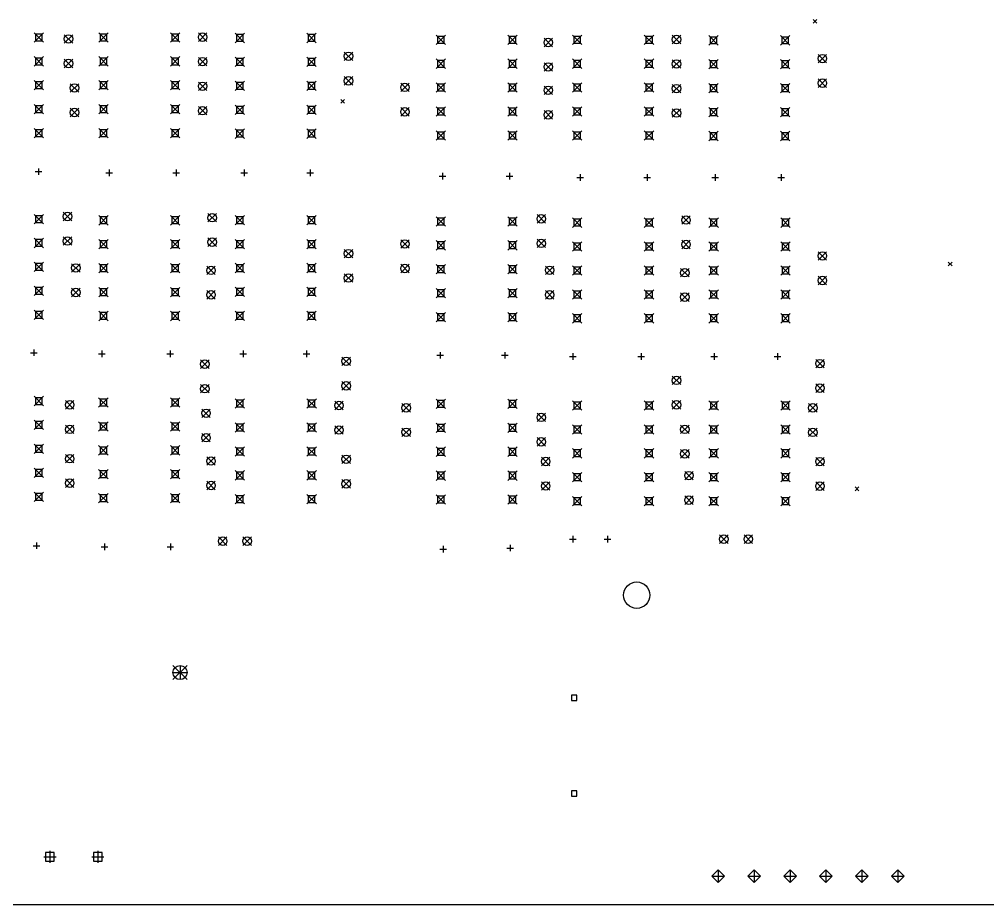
# Model space of a CAD drawing. Extents: x 10 to 419, y -285 to -23.
# Drawn here: x 213.8 to 316.6, y -216.5 to -122.5 of the extents above; entities that cross this region are included whole.
import ezdxf

# ---------------------------------------------------------------- set-up
doc = ezdxf.new("R2010")
doc.units = 0
doc.layers.add('BLACK', color=7, linetype='CONTINUOUS')

msp = doc.modelspace()

# ---------------------------------------------------------------- linework, layer by layer
at = {"layer": 'BLACK', "linetype": 'CONTINUOUS'}
for p, q in [((298.123, -122.484), (298.523, -122.884)), ((298.523, -122.484), (298.123, -122.884)), ((215.4, -123.904), (216.4, -124.904)), ((216.4, -123.904), (215.4, -124.904)), ((216.254, -124.051), (215.546, -124.051)), ((215.546, -124.051), (215.546, -124.758)), ((216.254, -124.758), (216.254, -124.051)), ((218.61, -124.114), (219.51, -125.014)), ((219.51, -124.114), (218.61, -125.014)), ((222.266, -123.904), (223.266, -124.904)), ((223.266, -123.904), (222.266, -124.904)), ((223.12, -124.051), (222.413, -124.051)), ((222.413, -124.051), (222.413, -124.758)), ((223.12, -124.758), (223.12, -124.051)), ((229.886, -123.904), (230.886, -124.904)), ((230.886, -123.904), (229.886, -124.904)), ((230.74, -124.051), (230.033, -124.051)), ((230.033, -124.051), (230.033, -124.758)), ((230.74, -124.758), (230.74, -124.051)), ((232.849, -123.924), (233.749, -124.824)), ((233.749, -123.924), (232.849, -124.824)), ((236.736, -123.962), (237.736, -124.962)), ((237.736, -123.962), (236.736, -124.962)), ((237.59, -124.109), (236.882, -124.109)), ((236.882, -124.109), (236.882, -124.816)), ((237.59, -124.816), (237.59, -124.109)), ((244.356, -123.962), (245.356, -124.962)), ((245.356, -123.962), (244.356, -124.962)), ((245.21, -124.109), (244.502, -124.109)), ((244.502, -124.109), (244.502, -124.816)), ((245.21, -124.816), (245.21, -124.109)), ((258.087, -124.153), (259.087, -125.153)), ((259.087, -124.153), (258.087, -125.153)), ((258.941, -124.3), (258.233, -124.3)), ((258.233, -124.3), (258.233, -125.007)), ((258.941, -125.007), (258.941, -124.3)), ((265.707, -124.153), (266.707, -125.153)), ((266.707, -124.153), (265.707, -125.153)), ((266.561, -124.3), (265.853, -124.3)), ((265.853, -124.3), (265.853, -125.007)), ((266.561, -125.007), (266.561, -124.3)), ((272.573, -124.153), (273.573, -125.153)), ((273.573, -124.153), (272.573, -125.153)), ((273.427, -124.3), (272.72, -124.3)), ((272.72, -124.3), (272.72, -125.007)), ((273.427, -125.007), (273.427, -124.3)), ((280.193, -124.153), (281.193, -125.153)), ((281.193, -124.153), (280.193, -125.153)), ((281.047, -124.3), (280.34, -124.3)), ((280.34, -124.3), (280.34, -125.007)), ((281.047, -125.007), (281.047, -124.3)), ((283.156, -124.173), (284.056, -125.073)), ((284.056, -124.173), (283.156, -125.073)), ((287.043, -124.211), (288.043, -125.211)), ((288.043, -124.211), (287.043, -125.211)), ((287.897, -124.358), (287.189, -124.358)), ((287.189, -124.358), (287.189, -125.065)), ((287.897, -125.065), (287.897, -124.358)), ((294.663, -124.211), (295.663, -125.211)), ((295.663, -124.211), (294.663, -125.211)), ((295.517, -124.358), (294.809, -124.358)), ((294.809, -124.358), (294.809, -125.065)), ((295.517, -125.065), (295.517, -124.358)), ((215.546, -124.758), (216.254, -124.758)), ((222.413, -124.758), (223.12, -124.758)), ((230.033, -124.758), (230.74, -124.758)), ((236.882, -124.816), (237.59, -124.816)), ((244.502, -124.816), (245.21, -124.816)), ((258.233, -125.007), (258.941, -125.007)), ((265.853, -125.007), (266.561, -125.007)), ((269.552, -124.49), (270.452, -125.39)), ((270.452, -124.49), (269.552, -125.39)), ((272.72, -125.007), (273.427, -125.007)), ((280.34, -125.007), (281.047, -125.007)), ((287.189, -125.065), (287.897, -125.065)), ((294.809, -125.065), (295.517, -125.065)), ((215.4, -126.444), (216.4, -127.444)), ((216.4, -126.444), (215.4, -127.444)), ((222.266, -126.444), (223.266, -127.444)), ((223.266, -126.444), (222.266, -127.444)), ((229.886, -126.444), (230.886, -127.444)), ((230.886, -126.444), (229.886, -127.444)), ((248.343, -125.956), (249.243, -126.856)), ((249.243, -125.956), (248.343, -126.856)), ((298.65, -126.205), (299.55, -127.105)), ((299.55, -126.205), (298.65, -127.105)), ((216.254, -126.591), (215.546, -126.591)), ((215.546, -126.591), (215.546, -127.298)), ((215.546, -127.298), (216.254, -127.298)), ((216.254, -127.298), (216.254, -126.591)), ((218.61, -126.714), (219.51, -127.614)), ((219.51, -126.714), (218.61, -127.614)), ((223.12, -126.591), (222.413, -126.591)), ((222.413, -126.591), (222.413, -127.298)), ((222.413, -127.298), (223.12, -127.298)), ((223.12, -127.298), (223.12, -126.591)), ((230.74, -126.591), (230.033, -126.591)), ((230.033, -126.591), (230.033, -127.298)), ((230.033, -127.298), (230.74, -127.298)), ((230.74, -127.298), (230.74, -126.591)), ((232.849, -126.524), (233.749, -127.424)), ((233.749, -126.524), (232.849, -127.424)), ((236.736, -126.502), (237.736, -127.502)), ((237.736, -126.502), (236.736, -127.502)), ((237.59, -126.649), (236.882, -126.649)), ((236.882, -126.649), (236.882, -127.356)), ((236.882, -127.356), (237.59, -127.356)), ((237.59, -127.356), (237.59, -126.649)), ((244.356, -126.502), (245.356, -127.502)), ((245.356, -126.502), (244.356, -127.502)), ((245.21, -126.649), (244.502, -126.649)), ((244.502, -126.649), (244.502, -127.356)), ((244.502, -127.356), (245.21, -127.356)), ((245.21, -127.356), (245.21, -126.649)), ((258.087, -126.693), (259.087, -127.693)), ((259.087, -126.693), (258.087, -127.693)), ((258.941, -126.84), (258.233, -126.84)), ((258.233, -126.84), (258.233, -127.547)), ((258.941, -127.547), (258.941, -126.84)), ((265.707, -126.693), (266.707, -127.693)), ((266.707, -126.693), (265.707, -127.693)), ((266.561, -126.84), (265.853, -126.84)), ((265.853, -126.84), (265.853, -127.547)), ((266.561, -127.547), (266.561, -126.84)), ((269.552, -127.09), (270.452, -127.99)), ((270.452, -127.09), (269.552, -127.99)), ((272.573, -126.693), (273.573, -127.693)), ((273.573, -126.693), (272.573, -127.693)), ((273.427, -126.84), (272.72, -126.84)), ((272.72, -126.84), (272.72, -127.547)), ((273.427, -127.547), (273.427, -126.84)), ((280.193, -126.693), (281.193, -127.693)), ((281.193, -126.693), (280.193, -127.693)), ((281.047, -126.84), (280.34, -126.84)), ((280.34, -126.84), (280.34, -127.547)), ((281.047, -127.547), (281.047, -126.84)), ((283.156, -126.773), (284.056, -127.673)), ((284.056, -126.773), (283.156, -127.673)), ((287.043, -126.751), (288.043, -127.751)), ((288.043, -126.751), (287.043, -127.751)), ((287.897, -126.898), (287.189, -126.898)), ((287.189, -126.898), (287.189, -127.605)), ((287.897, -127.605), (287.897, -126.898)), ((294.663, -126.751), (295.663, -127.751)), ((295.663, -126.751), (294.663, -127.751)), ((295.517, -126.898), (294.809, -126.898)), ((294.809, -126.898), (294.809, -127.605)), ((295.517, -127.605), (295.517, -126.898)), ((258.233, -127.547), (258.941, -127.547)), ((265.853, -127.547), (266.561, -127.547)), ((272.72, -127.547), (273.427, -127.547)), ((280.34, -127.547), (281.047, -127.547)), ((287.189, -127.605), (287.897, -127.605)), ((294.809, -127.605), (295.517, -127.605)), ((215.4, -128.984), (216.4, -129.984)), ((216.4, -128.984), (215.4, -129.984)), ((216.254, -129.131), (215.546, -129.131)), ((215.546, -129.131), (215.546, -129.838)), ((216.254, -129.838), (216.254, -129.131)), ((219.245, -129.321), (220.145, -130.221)), ((220.145, -129.321), (219.245, -130.221)), ((222.266, -128.984), (223.266, -129.984)), ((223.266, -128.984), (222.266, -129.984)), ((223.12, -129.131), (222.413, -129.131)), ((222.413, -129.131), (222.413, -129.838)), ((223.12, -129.838), (223.12, -129.131)), ((229.886, -128.984), (230.886, -129.984)), ((230.886, -128.984), (229.886, -129.984)), ((230.74, -129.131), (230.033, -129.131)), ((230.033, -129.131), (230.033, -129.838)), ((230.74, -129.838), (230.74, -129.131)), ((232.849, -129.137), (233.749, -130.037)), ((233.749, -129.137), (232.849, -130.037)), ((236.736, -129.042), (237.736, -130.042)), ((237.736, -129.042), (236.736, -130.042)), ((237.59, -129.189), (236.882, -129.189)), ((236.882, -129.189), (236.882, -129.896)), ((237.59, -129.896), (237.59, -129.189)), ((244.356, -129.042), (245.356, -130.042)), ((245.356, -129.042), (244.356, -130.042)), ((245.21, -129.189), (244.502, -129.189)), ((244.502, -129.189), (244.502, -129.896)), ((245.21, -129.896), (245.21, -129.189)), ((248.343, -128.556), (249.243, -129.456)), ((249.243, -128.556), (248.343, -129.456)), ((254.327, -129.253), (255.227, -130.153)), ((255.227, -129.253), (254.327, -130.153)), ((258.087, -129.233), (259.087, -130.233)), ((259.087, -129.233), (258.087, -130.233)), ((258.941, -129.38), (258.233, -129.38)), ((258.233, -129.38), (258.233, -130.087)), ((258.941, -130.087), (258.941, -129.38)), ((265.707, -129.233), (266.707, -130.233)), ((266.707, -129.233), (265.707, -130.233)), ((266.561, -129.38), (265.853, -129.38)), ((265.853, -129.38), (265.853, -130.087)), ((266.561, -130.087), (266.561, -129.38)), ((272.573, -129.233), (273.573, -130.233)), ((273.573, -129.233), (272.573, -130.233)), ((273.427, -129.38), (272.72, -129.38)), ((272.72, -129.38), (272.72, -130.087)), ((273.427, -130.087), (273.427, -129.38)), ((280.193, -129.233), (281.193, -130.233)), ((281.193, -129.233), (280.193, -130.233)), ((281.047, -129.38), (280.34, -129.38)), ((280.34, -129.38), (280.34, -130.087)), ((281.047, -130.087), (281.047, -129.38)), ((283.156, -129.386), (284.056, -130.286)), ((284.056, -129.386), (283.156, -130.286)), ((287.043, -129.291), (288.043, -130.291)), ((288.043, -129.291), (287.043, -130.291)), ((287.897, -129.438), (287.189, -129.438)), ((287.189, -129.438), (287.189, -130.145)), ((287.897, -130.145), (287.897, -129.438)), ((294.663, -129.291), (295.663, -130.291)), ((295.663, -129.291), (294.663, -130.291)), ((295.517, -129.438), (294.809, -129.438)), ((294.809, -129.438), (294.809, -130.145)), ((295.517, -130.145), (295.517, -129.438)), ((298.65, -128.805), (299.55, -129.705)), ((299.55, -128.805), (298.65, -129.705)), ((215.546, -129.838), (216.254, -129.838)), ((222.413, -129.838), (223.12, -129.838)), ((230.033, -129.838), (230.74, -129.838)), ((236.882, -129.896), (237.59, -129.896)), ((244.502, -129.896), (245.21, -129.896)), ((258.233, -130.087), (258.941, -130.087)), ((265.853, -130.087), (266.561, -130.087)), ((269.552, -129.57), (270.452, -130.47)), ((270.452, -129.57), (269.552, -130.47)), ((272.72, -130.087), (273.427, -130.087)), ((280.34, -130.087), (281.047, -130.087)), ((287.189, -130.145), (287.897, -130.145)), ((294.809, -130.145), (295.517, -130.145)), ((215.4, -131.524), (216.4, -132.524)), ((216.4, -131.524), (215.4, -132.524)), ((222.266, -131.524), (223.266, -132.524)), ((223.266, -131.524), (222.266, -132.524)), ((229.886, -131.524), (230.886, -132.524)), ((230.886, -131.524), (229.886, -132.524)), ((236.736, -131.582), (237.736, -132.582)), ((237.736, -131.582), (236.736, -132.582)), ((244.356, -131.582), (245.356, -132.582)), ((245.356, -131.582), (244.356, -132.582)), ((247.958, -130.993), (248.358, -131.393)), ((248.358, -130.993), (247.958, -131.393)), ((216.254, -131.671), (215.546, -131.671)), ((215.546, -131.671), (215.546, -132.378)), ((215.546, -132.378), (216.254, -132.378)), ((216.254, -132.378), (216.254, -131.671)), ((219.245, -131.921), (220.145, -132.821)), ((220.145, -131.921), (219.245, -132.821)), ((223.12, -131.671), (222.413, -131.671)), ((222.413, -131.671), (222.413, -132.378)), ((222.413, -132.378), (223.12, -132.378)), ((223.12, -132.378), (223.12, -131.671)), ((230.74, -131.671), (230.033, -131.671)), ((230.033, -131.671), (230.033, -132.378)), ((230.033, -132.378), (230.74, -132.378)), ((230.74, -132.378), (230.74, -131.671)), ((232.849, -131.737), (233.749, -132.637)), ((233.749, -131.737), (232.849, -132.637)), ((237.59, -131.729), (236.882, -131.729)), ((236.882, -131.729), (236.882, -132.436)), ((236.882, -132.436), (237.59, -132.436)), ((237.59, -132.436), (237.59, -131.729)), ((245.21, -131.729), (244.502, -131.729)), ((244.502, -131.729), (244.502, -132.436)), ((244.502, -132.436), (245.21, -132.436)), ((245.21, -132.436), (245.21, -131.729)), ((254.327, -131.853), (255.227, -132.753)), ((255.227, -131.853), (254.327, -132.753)), ((258.087, -131.773), (259.087, -132.773)), ((259.087, -131.773), (258.087, -132.773)), ((258.941, -131.92), (258.233, -131.92)), ((258.233, -131.92), (258.233, -132.627)), ((258.941, -132.627), (258.941, -131.92)), ((265.707, -131.773), (266.707, -132.773)), ((266.707, -131.773), (265.707, -132.773)), ((266.561, -131.92), (265.853, -131.92)), ((265.853, -131.92), (265.853, -132.627)), ((266.561, -132.627), (266.561, -131.92)), ((269.552, -132.17), (270.452, -133.07)), ((270.452, -132.17), (269.552, -133.07)), ((272.573, -131.773), (273.573, -132.773)), ((273.573, -131.773), (272.573, -132.773)), ((273.427, -131.92), (272.72, -131.92)), ((272.72, -131.92), (272.72, -132.627)), ((273.427, -132.627), (273.427, -131.92)), ((280.193, -131.773), (281.193, -132.773)), ((281.193, -131.773), (280.193, -132.773)), ((281.047, -131.92), (280.34, -131.92)), ((280.34, -131.92), (280.34, -132.627)), ((281.047, -132.627), (281.047, -131.92)), ((283.156, -131.986), (284.056, -132.886)), ((284.056, -131.986), (283.156, -132.886)), ((287.043, -131.831), (288.043, -132.831)), ((288.043, -131.831), (287.043, -132.831)), ((287.897, -131.978), (287.189, -131.978)), ((287.189, -131.978), (287.189, -132.685)), ((287.897, -132.685), (287.897, -131.978)), ((294.663, -131.831), (295.663, -132.831)), ((295.663, -131.831), (294.663, -132.831)), ((295.517, -131.978), (294.809, -131.978)), ((294.809, -131.978), (294.809, -132.685)), ((295.517, -132.685), (295.517, -131.978)), ((258.233, -132.627), (258.941, -132.627)), ((265.853, -132.627), (266.561, -132.627)), ((272.72, -132.627), (273.427, -132.627)), ((280.34, -132.627), (281.047, -132.627)), ((287.189, -132.685), (287.897, -132.685)), ((294.809, -132.685), (295.517, -132.685)), ((215.4, -134.064), (216.4, -135.064)), ((216.4, -134.064), (215.4, -135.064)), ((216.254, -134.211), (215.546, -134.211)), ((215.546, -134.211), (215.546, -134.918)), ((216.254, -134.918), (216.254, -134.211)), ((222.266, -134.064), (223.266, -135.064)), ((223.266, -134.064), (222.266, -135.064)), ((223.12, -134.211), (222.413, -134.211)), ((222.413, -134.211), (222.413, -134.918)), ((223.12, -134.918), (223.12, -134.211)), ((229.886, -134.064), (230.886, -135.064)), ((230.886, -134.064), (229.886, -135.064)), ((230.74, -134.211), (230.033, -134.211)), ((230.033, -134.211), (230.033, -134.918)), ((230.74, -134.918), (230.74, -134.211)), ((236.736, -134.122), (237.736, -135.122)), ((237.736, -134.122), (236.736, -135.122)), ((237.59, -134.269), (236.882, -134.269)), ((236.882, -134.269), (236.882, -134.976)), ((237.59, -134.976), (237.59, -134.269)), ((244.356, -134.122), (245.356, -135.122)), ((245.356, -134.122), (244.356, -135.122)), ((245.21, -134.269), (244.502, -134.269)), ((244.502, -134.269), (244.502, -134.976)), ((245.21, -134.976), (245.21, -134.269)), ((258.087, -134.313), (259.087, -135.313)), ((259.087, -134.313), (258.087, -135.313)), ((258.941, -134.46), (258.233, -134.46)), ((258.233, -134.46), (258.233, -135.167)), ((258.941, -135.167), (258.941, -134.46)), ((265.707, -134.313), (266.707, -135.313)), ((266.707, -134.313), (265.707, -135.313)), ((266.561, -134.46), (265.853, -134.46)), ((265.853, -134.46), (265.853, -135.167)), ((266.561, -135.167), (266.561, -134.46)), ((272.573, -134.313), (273.573, -135.313)), ((273.573, -134.313), (272.573, -135.313)), ((273.427, -134.46), (272.72, -134.46)), ((272.72, -134.46), (272.72, -135.167)), ((273.427, -135.167), (273.427, -134.46)), ((280.193, -134.313), (281.193, -135.313)), ((281.193, -134.313), (280.193, -135.313)), ((281.047, -134.46), (280.34, -134.46)), ((280.34, -134.46), (280.34, -135.167)), ((281.047, -135.167), (281.047, -134.46)), ((287.043, -134.371), (288.043, -135.371)), ((288.043, -134.371), (287.043, -135.371)), ((287.897, -134.518), (287.189, -134.518)), ((287.189, -134.518), (287.189, -135.225)), ((287.897, -135.225), (287.897, -134.518)), ((294.663, -134.371), (295.663, -135.371)), ((295.663, -134.371), (294.663, -135.371)), ((295.517, -134.518), (294.809, -134.518)), ((294.809, -134.518), (294.809, -135.225)), ((295.517, -135.225), (295.517, -134.518)), ((215.546, -134.918), (216.254, -134.918)), ((222.413, -134.918), (223.12, -134.918)), ((230.033, -134.918), (230.74, -134.918)), ((236.882, -134.976), (237.59, -134.976)), ((244.502, -134.976), (245.21, -134.976)), ((258.233, -135.167), (258.941, -135.167)), ((265.853, -135.167), (266.561, -135.167)), ((272.72, -135.167), (273.427, -135.167)), ((280.34, -135.167), (281.047, -135.167)), ((287.189, -135.225), (287.897, -135.225)), ((294.809, -135.225), (295.517, -135.225)), ((215.525, -138.655), (216.225, -138.655)), ((215.875, -138.305), (215.875, -139.005)), ((223.018, -138.788), (223.718, -138.788)), ((223.368, -138.438), (223.368, -139.138)), ((230.13, -138.788), (230.83, -138.788)), ((230.48, -138.438), (230.48, -139.138)), ((237.369, -138.783), (238.069, -138.783)), ((237.719, -138.433), (237.719, -139.133)), ((244.354, -138.788), (245.054, -138.788)), ((244.704, -138.438), (244.704, -139.138)), ((258.775, -138.788), (258.775, -139.488)), ((265.887, -138.788), (265.887, -139.488)), ((258.425, -139.138), (259.125, -139.138)), ((265.537, -139.138), (266.237, -139.138)), ((273.03, -139.27), (273.73, -139.27)), ((273.38, -138.92), (273.38, -139.62)), ((280.142, -139.27), (280.842, -139.27)), ((280.492, -138.92), (280.492, -139.62)), ((287.381, -139.265), (288.081, -139.265)), ((287.731, -138.915), (287.731, -139.615)), ((294.366, -139.27), (295.066, -139.27)), ((294.716, -138.92), (294.716, -139.62)), ((215.4, -143.19), (216.4, -144.19)), ((216.4, -143.19), (215.4, -144.19)), ((216.254, -143.337), (215.546, -143.337)), ((215.546, -143.337), (215.546, -144.044)), ((216.254, -144.044), (216.254, -143.337)), ((218.498, -142.974), (219.398, -143.874)), ((219.398, -142.974), (218.498, -143.874)), ((222.266, -143.323), (223.266, -144.323)), ((223.266, -143.323), (222.266, -144.323)), ((223.12, -143.469), (222.413, -143.469)), ((222.413, -143.469), (222.413, -144.176)), ((223.12, -144.176), (223.12, -143.469)), ((229.886, -143.323), (230.886, -144.323)), ((230.886, -143.323), (229.886, -144.323)), ((230.74, -143.469), (230.033, -143.469)), ((230.033, -143.469), (230.033, -144.176)), ((230.74, -144.176), (230.74, -143.469)), ((233.865, -143.101), (234.765, -144.001)), ((234.765, -143.101), (233.865, -144.001)), ((236.736, -143.311), (237.736, -144.311)), ((237.736, -143.311), (236.736, -144.311)), ((237.59, -143.457), (236.882, -143.457)), ((236.882, -143.457), (236.882, -144.164)), ((237.59, -144.164), (237.59, -143.457)), ((244.356, -143.311), (245.356, -144.311)), ((245.356, -143.311), (244.356, -144.311)), ((245.21, -143.457), (244.502, -143.457)), ((244.502, -143.457), (244.502, -144.164)), ((245.21, -144.164), (245.21, -143.457)), ((258.087, -143.439), (259.087, -144.439)), ((259.087, -143.439), (258.087, -144.439)), ((258.941, -143.586), (258.233, -143.586)), ((258.233, -143.586), (258.233, -144.293)), ((258.941, -144.293), (258.941, -143.586)), ((265.707, -143.439), (266.707, -144.439)), ((266.707, -143.439), (265.707, -144.439)), ((266.561, -143.586), (265.853, -143.586)), ((265.853, -143.586), (265.853, -144.293)), ((266.561, -144.293), (266.561, -143.586)), ((268.805, -143.223), (269.705, -144.123)), ((269.705, -143.223), (268.805, -144.123)), ((272.573, -143.572), (273.573, -144.572)), ((273.573, -143.572), (272.573, -144.572)), ((273.427, -143.718), (272.72, -143.718)), ((272.72, -143.718), (272.72, -144.425)), ((273.427, -144.425), (273.427, -143.718)), ((280.193, -143.572), (281.193, -144.572)), ((281.193, -143.572), (280.193, -144.572)), ((281.047, -143.718), (280.34, -143.718)), ((280.34, -143.718), (280.34, -144.425)), ((281.047, -144.425), (281.047, -143.718)), ((284.172, -143.35), (285.072, -144.25)), ((285.072, -143.35), (284.172, -144.25)), ((287.06, -143.572), (288.06, -144.572)), ((288.06, -143.572), (287.06, -144.572)), ((287.913, -143.718), (287.206, -143.718)), ((287.206, -143.718), (287.206, -144.425)), ((287.913, -144.425), (287.913, -143.718)), ((294.68, -143.572), (295.68, -144.572)), ((295.68, -143.572), (294.68, -144.572)), ((295.533, -143.718), (294.826, -143.718)), ((294.826, -143.718), (294.826, -144.425)), ((295.533, -144.425), (295.533, -143.718)), ((215.546, -144.044), (216.254, -144.044)), ((222.413, -144.176), (223.12, -144.176)), ((230.033, -144.176), (230.74, -144.176)), ((236.882, -144.164), (237.59, -144.164)), ((244.502, -144.164), (245.21, -144.164)), ((258.233, -144.293), (258.941, -144.293)), ((265.853, -144.293), (266.561, -144.293)), ((272.72, -144.425), (273.427, -144.425)), ((280.34, -144.425), (281.047, -144.425)), ((287.206, -144.425), (287.913, -144.425)), ((294.826, -144.425), (295.533, -144.425)), ((215.4, -145.73), (216.4, -146.73)), ((216.4, -145.73), (215.4, -146.73)), ((216.254, -145.877), (215.546, -145.877)), ((215.546, -145.877), (215.546, -146.584)), ((216.254, -146.584), (216.254, -145.877)), ((218.498, -145.574), (219.398, -146.474)), ((219.398, -145.574), (218.498, -146.474)), ((222.266, -145.863), (223.266, -146.863)), ((223.266, -145.863), (222.266, -146.863)), ((229.886, -145.863), (230.886, -146.863)), ((230.886, -145.863), (229.886, -146.863)), ((233.865, -145.701), (234.765, -146.601)), ((234.765, -145.701), (233.865, -146.601)), ((236.736, -145.851), (237.736, -146.851)), ((237.736, -145.851), (236.736, -146.851)), ((244.356, -145.851), (245.356, -146.851)), ((245.356, -145.851), (244.356, -146.851)), ((254.327, -145.89), (255.227, -146.79)), ((255.227, -145.89), (254.327, -146.79)), ((258.087, -145.979), (259.087, -146.979)), ((259.087, -145.979), (258.087, -146.979)), ((265.707, -145.979), (266.707, -146.979)), ((266.707, -145.979), (265.707, -146.979)), ((268.805, -145.823), (269.705, -146.723)), ((269.705, -145.823), (268.805, -146.723)), ((284.172, -145.95), (285.072, -146.85)), ((285.072, -145.95), (284.172, -146.85)), ((215.546, -146.584), (216.254, -146.584)), ((223.12, -146.009), (222.413, -146.009)), ((222.413, -146.009), (222.413, -146.716)), ((222.413, -146.716), (223.12, -146.716)), ((223.12, -146.716), (223.12, -146.009)), ((230.74, -146.009), (230.033, -146.009)), ((230.033, -146.009), (230.033, -146.716)), ((230.033, -146.716), (230.74, -146.716)), ((230.74, -146.716), (230.74, -146.009)), ((237.59, -145.997), (236.882, -145.997)), ((236.882, -145.997), (236.882, -146.704)), ((236.882, -146.704), (237.59, -146.704)), ((237.59, -146.704), (237.59, -145.997)), ((245.21, -145.997), (244.502, -145.997)), ((244.502, -145.997), (244.502, -146.704)), ((244.502, -146.704), (245.21, -146.704)), ((245.21, -146.704), (245.21, -145.997)), ((248.343, -146.911), (249.243, -147.811)), ((249.243, -146.911), (248.343, -147.811)), ((258.941, -146.126), (258.233, -146.126)), ((258.233, -146.126), (258.233, -146.833)), ((258.233, -146.833), (258.941, -146.833)), ((258.941, -146.833), (258.941, -146.126)), ((266.561, -146.126), (265.853, -146.126)), ((265.853, -146.126), (265.853, -146.833)), ((265.853, -146.833), (266.561, -146.833)), ((266.561, -146.833), (266.561, -146.126)), ((272.573, -146.112), (273.573, -147.112)), ((273.573, -146.112), (272.573, -147.112)), ((273.427, -146.258), (272.72, -146.258)), ((272.72, -146.258), (272.72, -146.965)), ((272.72, -146.965), (273.427, -146.965)), ((273.427, -146.965), (273.427, -146.258)), ((280.193, -146.112), (281.193, -147.112)), ((281.193, -146.112), (280.193, -147.112)), ((281.047, -146.258), (280.34, -146.258)), ((280.34, -146.258), (280.34, -146.965)), ((280.34, -146.965), (281.047, -146.965)), ((281.047, -146.965), (281.047, -146.258)), ((287.06, -146.112), (288.06, -147.112)), ((288.06, -146.112), (287.06, -147.112)), ((287.913, -146.258), (287.206, -146.258)), ((287.206, -146.258), (287.206, -146.965)), ((287.206, -146.965), (287.913, -146.965)), ((287.913, -146.965), (287.913, -146.258)), ((294.68, -146.112), (295.68, -147.112)), ((295.68, -146.112), (294.68, -147.112)), ((295.533, -146.258), (294.826, -146.258)), ((294.826, -146.258), (294.826, -146.965)), ((294.826, -146.965), (295.533, -146.965)), ((295.533, -146.965), (295.533, -146.258)), ((298.65, -147.16), (299.55, -148.06)), ((299.55, -147.16), (298.65, -148.06)), ((215.4, -148.27), (216.4, -149.27)), ((216.4, -148.27), (215.4, -149.27)), ((216.254, -148.417), (215.546, -148.417)), ((215.546, -148.417), (215.546, -149.124)), ((216.254, -149.124), (216.254, -148.417)), ((219.387, -148.435), (220.287, -149.335)), ((220.287, -148.435), (219.387, -149.335)), ((222.266, -148.403), (223.266, -149.403)), ((223.266, -148.403), (222.266, -149.403)), ((223.12, -148.549), (222.413, -148.549)), ((222.413, -148.549), (222.413, -149.256)), ((223.12, -149.256), (223.12, -148.549)), ((229.886, -148.403), (230.886, -149.403)), ((230.886, -148.403), (229.886, -149.403)), ((230.74, -148.549), (230.033, -148.549)), ((230.033, -148.549), (230.033, -149.256)), ((230.74, -149.256), (230.74, -148.549)), ((233.738, -148.689), (234.638, -149.589)), ((234.638, -148.689), (233.738, -149.589)), ((236.736, -148.391), (237.736, -149.391)), ((237.736, -148.391), (236.736, -149.391)), ((237.59, -148.537), (236.882, -148.537)), ((236.882, -148.537), (236.882, -149.244)), ((237.59, -149.244), (237.59, -148.537)), ((244.356, -148.391), (245.356, -149.391)), ((245.356, -148.391), (244.356, -149.391)), ((245.21, -148.537), (244.502, -148.537)), ((244.502, -148.537), (244.502, -149.244)), ((245.21, -149.244), (245.21, -148.537)), ((254.327, -148.49), (255.227, -149.39)), ((255.227, -148.49), (254.327, -149.39)), ((258.087, -148.519), (259.087, -149.519)), ((259.087, -148.519), (258.087, -149.519)), ((258.941, -148.666), (258.233, -148.666)), ((258.233, -148.666), (258.233, -149.373)), ((258.941, -149.373), (258.941, -148.666)), ((265.707, -148.519), (266.707, -149.519)), ((266.707, -148.519), (265.707, -149.519)), ((266.561, -148.666), (265.853, -148.666)), ((265.853, -148.666), (265.853, -149.373)), ((266.561, -149.373), (266.561, -148.666)), ((269.694, -148.684), (270.594, -149.584)), ((270.594, -148.684), (269.694, -149.584)), ((272.573, -148.652), (273.573, -149.652)), ((273.573, -148.652), (272.573, -149.652)), ((273.427, -148.798), (272.72, -148.798)), ((272.72, -148.798), (272.72, -149.505)), ((273.427, -149.505), (273.427, -148.798)), ((280.193, -148.652), (281.193, -149.652)), ((281.193, -148.652), (280.193, -149.652)), ((281.047, -148.798), (280.34, -148.798)), ((280.34, -148.798), (280.34, -149.505)), ((281.047, -149.505), (281.047, -148.798)), ((284.045, -148.938), (284.945, -149.838)), ((284.945, -148.938), (284.045, -149.838)), ((287.06, -148.652), (288.06, -149.652)), ((288.06, -148.652), (287.06, -149.652)), ((287.913, -148.798), (287.206, -148.798)), ((287.206, -148.798), (287.206, -149.505)), ((287.913, -149.505), (287.913, -148.798)), ((294.68, -148.652), (295.68, -149.652)), ((295.68, -148.652), (294.68, -149.652)), ((295.533, -148.798), (294.826, -148.798)), ((294.826, -148.798), (294.826, -149.505)), ((295.533, -149.505), (295.533, -148.798)), ((312.474, -148.265), (312.874, -148.665)), ((312.874, -148.265), (312.474, -148.665)), ((215.546, -149.124), (216.254, -149.124)), ((222.413, -149.256), (223.12, -149.256)), ((230.033, -149.256), (230.74, -149.256)), ((236.882, -149.244), (237.59, -149.244)), ((244.502, -149.244), (245.21, -149.244)), ((248.343, -149.511), (249.243, -150.411)), ((249.243, -149.511), (248.343, -150.411)), ((258.233, -149.373), (258.941, -149.373)), ((265.853, -149.373), (266.561, -149.373)), ((272.72, -149.505), (273.427, -149.505)), ((280.34, -149.505), (281.047, -149.505)), ((287.206, -149.505), (287.913, -149.505)), ((294.826, -149.505), (295.533, -149.505)), ((298.65, -149.76), (299.55, -150.66)), ((299.55, -149.76), (298.65, -150.66)), ((215.4, -150.81), (216.4, -151.81)), ((216.4, -150.81), (215.4, -151.81)), ((216.254, -150.957), (215.546, -150.957)), ((215.546, -150.957), (215.546, -151.664)), ((216.254, -151.664), (216.254, -150.957)), ((219.387, -151.035), (220.287, -151.935)), ((220.287, -151.035), (219.387, -151.935)), ((222.266, -150.943), (223.266, -151.943)), ((223.266, -150.943), (222.266, -151.943)), ((223.12, -151.089), (222.413, -151.089)), ((222.413, -151.089), (222.413, -151.796)), ((223.12, -151.796), (223.12, -151.089)), ((229.886, -150.943), (230.886, -151.943)), ((230.886, -150.943), (229.886, -151.943)), ((230.74, -151.089), (230.033, -151.089)), ((230.033, -151.089), (230.033, -151.796)), ((230.74, -151.796), (230.74, -151.089)), ((236.736, -150.931), (237.736, -151.931)), ((237.736, -150.931), (236.736, -151.931)), ((237.59, -151.077), (236.882, -151.077)), ((236.882, -151.077), (236.882, -151.784)), ((237.59, -151.784), (237.59, -151.077)), ((244.356, -150.931), (245.356, -151.931)), ((245.356, -150.931), (244.356, -151.931)), ((245.21, -151.077), (244.502, -151.077)), ((244.502, -151.077), (244.502, -151.784)), ((245.21, -151.784), (245.21, -151.077)), ((258.087, -151.059), (259.087, -152.059)), ((259.087, -151.059), (258.087, -152.059)), ((265.707, -151.059), (266.707, -152.059)), ((266.707, -151.059), (265.707, -152.059)), ((215.546, -151.664), (216.254, -151.664)), ((222.413, -151.796), (223.12, -151.796)), ((230.033, -151.796), (230.74, -151.796)), ((233.738, -151.289), (234.638, -152.189)), ((234.638, -151.289), (233.738, -152.189)), ((236.882, -151.784), (237.59, -151.784)), ((244.502, -151.784), (245.21, -151.784)), ((258.941, -151.206), (258.233, -151.206)), ((258.233, -151.206), (258.233, -151.913)), ((258.233, -151.913), (258.941, -151.913)), ((258.941, -151.913), (258.941, -151.206)), ((266.561, -151.206), (265.853, -151.206)), ((265.853, -151.206), (265.853, -151.913)), ((265.853, -151.913), (266.561, -151.913)), ((266.561, -151.913), (266.561, -151.206)), ((269.694, -151.284), (270.594, -152.184)), ((270.594, -151.284), (269.694, -152.184)), ((272.573, -151.192), (273.573, -152.192)), ((273.573, -151.192), (272.573, -152.192)), ((273.427, -151.338), (272.72, -151.338)), ((272.72, -151.338), (272.72, -152.045)), ((272.72, -152.045), (273.427, -152.045)), ((273.427, -152.045), (273.427, -151.338)), ((280.193, -151.192), (281.193, -152.192)), ((281.193, -151.192), (280.193, -152.192)), ((281.047, -151.338), (280.34, -151.338)), ((280.34, -151.338), (280.34, -152.045)), ((280.34, -152.045), (281.047, -152.045)), ((281.047, -152.045), (281.047, -151.338)), ((284.045, -151.538), (284.945, -152.438)), ((284.945, -151.538), (284.045, -152.438)), ((287.06, -151.192), (288.06, -152.192)), ((288.06, -151.192), (287.06, -152.192)), ((287.913, -151.338), (287.206, -151.338)), ((287.206, -151.338), (287.206, -152.045)), ((287.206, -152.045), (287.913, -152.045)), ((287.913, -152.045), (287.913, -151.338)), ((294.68, -151.192), (295.68, -152.192)), ((295.68, -151.192), (294.68, -152.192)), ((295.533, -151.338), (294.826, -151.338)), ((294.826, -151.338), (294.826, -152.045)), ((294.826, -152.045), (295.533, -152.045)), ((295.533, -152.045), (295.533, -151.338)), ((215.4, -153.35), (216.4, -154.35)), ((216.4, -153.35), (215.4, -154.35)), ((216.254, -153.497), (215.546, -153.497)), ((215.546, -153.497), (215.546, -154.204)), ((215.546, -154.204), (216.254, -154.204)), ((216.254, -154.204), (216.254, -153.497)), ((222.266, -153.483), (223.266, -154.483)), ((223.266, -153.483), (222.266, -154.483)), ((223.12, -153.629), (222.413, -153.629)), ((222.413, -153.629), (222.413, -154.336)), ((223.12, -154.336), (223.12, -153.629)), ((229.886, -153.483), (230.886, -154.483)), ((230.886, -153.483), (229.886, -154.483)), ((230.74, -153.629), (230.033, -153.629)), ((230.033, -153.629), (230.033, -154.336)), ((230.74, -154.336), (230.74, -153.629)), ((236.736, -153.471), (237.736, -154.471)), ((237.736, -153.471), (236.736, -154.471)), ((237.59, -153.617), (236.882, -153.617)), ((236.882, -153.617), (236.882, -154.324)), ((237.59, -154.324), (237.59, -153.617)), ((244.356, -153.471), (245.356, -154.471)), ((245.356, -153.471), (244.356, -154.471)), ((245.21, -153.617), (244.502, -153.617)), ((244.502, -153.617), (244.502, -154.324)), ((245.21, -154.324), (245.21, -153.617)), ((258.087, -153.599), (259.087, -154.599)), ((259.087, -153.599), (258.087, -154.599)), ((258.941, -153.746), (258.233, -153.746)), ((258.233, -153.746), (258.233, -154.453)), ((258.941, -154.453), (258.941, -153.746)), ((265.707, -153.599), (266.707, -154.599)), ((266.707, -153.599), (265.707, -154.599)), ((266.561, -153.746), (265.853, -153.746)), ((265.853, -153.746), (265.853, -154.453)), ((266.561, -154.453), (266.561, -153.746)), ((272.573, -153.732), (273.573, -154.732)), ((273.573, -153.732), (272.573, -154.732)), ((273.427, -153.878), (272.72, -153.878)), ((272.72, -153.878), (272.72, -154.585)), ((273.427, -154.585), (273.427, -153.878)), ((280.193, -153.732), (281.193, -154.732)), ((281.193, -153.732), (280.193, -154.732)), ((281.047, -153.878), (280.34, -153.878)), ((280.34, -153.878), (280.34, -154.585)), ((281.047, -154.585), (281.047, -153.878)), ((287.06, -153.732), (288.06, -154.732)), ((288.06, -153.732), (287.06, -154.732)), ((287.913, -153.878), (287.206, -153.878)), ((287.206, -153.878), (287.206, -154.585)), ((287.913, -154.585), (287.913, -153.878)), ((294.68, -153.732), (295.68, -154.732)), ((295.68, -153.732), (294.68, -154.732)), ((295.533, -153.878), (294.826, -153.878)), ((294.826, -153.878), (294.826, -154.585)), ((295.533, -154.585), (295.533, -153.878)), ((222.413, -154.336), (223.12, -154.336)), ((230.033, -154.336), (230.74, -154.336)), ((236.882, -154.324), (237.59, -154.324)), ((244.502, -154.324), (245.21, -154.324)), ((258.233, -154.453), (258.941, -154.453)), ((265.853, -154.453), (266.561, -154.453)), ((272.72, -154.585), (273.427, -154.585)), ((280.34, -154.585), (281.047, -154.585)), ((287.206, -154.585), (287.913, -154.585)), ((294.826, -154.585), (295.533, -154.585)), ((215.017, -157.883), (215.717, -157.883)), ((215.367, -157.533), (215.367, -158.233)), ((222.256, -158.016), (222.956, -158.016)), ((222.606, -157.666), (222.606, -158.366)), ((229.495, -158.016), (230.195, -158.016)), ((229.845, -157.666), (229.845, -158.366)), ((237.242, -158.016), (237.942, -158.016)), ((237.592, -157.666), (237.592, -158.366)), ((243.973, -158.016), (244.673, -158.016)), ((244.323, -157.666), (244.323, -158.366)), ((258.171, -158.162), (258.871, -158.162)), ((258.521, -157.812), (258.521, -158.512)), ((265.029, -158.162), (265.729, -158.162)), ((265.379, -157.812), (265.379, -158.512)), ((272.268, -158.295), (272.968, -158.295)), ((272.618, -157.945), (272.618, -158.645)), ((279.507, -158.295), (280.207, -158.295)), ((279.857, -157.945), (279.857, -158.645)), ((287.254, -158.295), (287.954, -158.295)), ((287.604, -157.945), (287.604, -158.645)), ((293.985, -158.295), (294.685, -158.295)), ((294.335, -157.945), (294.335, -158.645)), ((233.088, -158.658), (233.988, -159.558)), ((233.988, -158.658), (233.088, -159.558)), ((248.089, -158.347), (248.989, -159.247)), ((248.989, -158.347), (248.089, -159.247)), ((298.396, -158.596), (299.296, -159.496)), ((299.296, -158.596), (298.396, -159.496)), ((283.156, -160.374), (284.056, -161.274)), ((284.056, -160.374), (283.156, -161.274)), ((233.088, -161.258), (233.988, -162.158)), ((233.988, -161.258), (233.088, -162.158)), ((248.089, -160.947), (248.989, -161.847)), ((248.989, -160.947), (248.089, -161.847)), ((298.396, -161.196), (299.296, -162.096)), ((299.296, -161.196), (298.396, -162.096)), ((215.4, -162.518), (216.4, -163.518)), ((216.4, -162.518), (215.4, -163.518)), ((216.254, -162.664), (215.546, -162.664)), ((215.546, -162.664), (215.546, -163.371)), ((215.546, -163.371), (216.254, -163.371)), ((216.254, -163.371), (216.254, -162.664)), ((218.737, -162.976), (219.637, -163.876)), ((219.637, -162.976), (218.737, -163.876)), ((222.258, -162.675), (223.258, -163.675)), ((223.258, -162.675), (222.258, -163.675)), ((223.112, -162.821), (222.404, -162.821)), ((222.404, -162.821), (222.404, -163.528)), ((223.112, -163.528), (223.112, -162.821)), ((229.878, -162.675), (230.878, -163.675)), ((230.878, -162.675), (229.878, -163.675)), ((230.732, -162.821), (230.024, -162.821)), ((230.024, -162.821), (230.024, -163.528)), ((230.732, -163.528), (230.732, -162.821)), ((236.751, -162.791), (237.751, -163.791)), ((237.751, -162.791), (236.751, -163.791)), ((237.605, -162.938), (236.897, -162.938)), ((236.897, -162.938), (236.897, -163.645)), ((237.605, -163.645), (237.605, -162.938)), ((244.371, -162.791), (245.371, -163.791)), ((245.371, -162.791), (244.371, -163.791)), ((245.225, -162.938), (244.517, -162.938)), ((244.517, -162.938), (244.517, -163.645)), ((245.225, -163.645), (245.225, -162.938)), ((247.327, -163.046), (248.227, -163.946)), ((248.227, -163.046), (247.327, -163.946)), ((254.454, -163.289), (255.354, -164.189)), ((255.354, -163.289), (254.454, -164.189)), ((258.087, -162.819), (259.087, -163.819)), ((259.087, -162.819), (258.087, -163.819)), ((258.941, -162.966), (258.233, -162.966)), ((258.233, -162.966), (258.233, -163.673)), ((258.941, -163.673), (258.941, -162.966)), ((265.707, -162.819), (266.707, -163.819)), ((266.707, -162.819), (265.707, -163.819)), ((266.561, -162.966), (265.853, -162.966)), ((265.853, -162.966), (265.853, -163.673)), ((266.561, -163.673), (266.561, -162.966)), ((272.573, -162.99), (273.573, -163.99)), ((273.573, -162.99), (272.573, -163.99)), ((273.427, -163.136), (272.72, -163.136)), ((272.72, -163.136), (272.72, -163.843)), ((273.427, -163.843), (273.427, -163.136)), ((280.193, -162.99), (281.193, -163.99)), ((281.193, -162.99), (280.193, -163.99)), ((281.047, -163.136), (280.34, -163.136)), ((280.34, -163.136), (280.34, -163.843)), ((281.047, -163.843), (281.047, -163.136)), ((283.156, -162.974), (284.056, -163.874)), ((284.056, -162.974), (283.156, -163.874)), ((287.06, -162.99), (288.06, -163.99)), ((288.06, -162.99), (287.06, -163.99)), ((287.913, -163.136), (287.206, -163.136)), ((287.206, -163.136), (287.206, -163.843)), ((287.913, -163.843), (287.913, -163.136)), ((294.68, -162.99), (295.68, -163.99)), ((295.68, -162.99), (294.68, -163.99)), ((295.533, -163.136), (294.826, -163.136)), ((294.826, -163.136), (294.826, -163.843)), ((295.533, -163.843), (295.533, -163.136)), ((297.634, -163.295), (298.534, -164.195)), ((298.534, -163.295), (297.634, -164.195)), ((222.404, -163.528), (223.112, -163.528)), ((230.024, -163.528), (230.732, -163.528)), ((233.215, -163.865), (234.115, -164.765)), ((234.115, -163.865), (233.215, -164.765)), ((236.897, -163.645), (237.605, -163.645)), ((244.517, -163.645), (245.225, -163.645)), ((258.233, -163.673), (258.941, -163.673)), ((265.853, -163.673), (266.561, -163.673)), ((268.805, -164.305), (269.705, -165.205)), ((269.705, -164.305), (268.805, -165.205)), ((272.72, -163.843), (273.427, -163.843)), ((280.34, -163.843), (281.047, -163.843)), ((287.206, -163.843), (287.913, -163.843)), ((294.826, -163.843), (295.533, -163.843)), ((215.4, -165.058), (216.4, -166.058)), ((216.4, -165.058), (215.4, -166.058)), ((216.254, -165.204), (215.546, -165.204)), ((215.546, -165.204), (215.546, -165.911)), ((216.254, -165.911), (216.254, -165.204)), ((222.258, -165.215), (223.258, -166.215)), ((223.258, -165.215), (222.258, -166.215)), ((223.112, -165.361), (222.404, -165.361)), ((222.404, -165.361), (222.404, -166.068)), ((223.112, -166.068), (223.112, -165.361)), ((229.878, -165.215), (230.878, -166.215)), ((230.878, -165.215), (229.878, -166.215)), ((230.732, -165.361), (230.024, -165.361)), ((230.024, -165.361), (230.024, -166.068)), ((230.732, -166.068), (230.732, -165.361)), ((236.751, -165.331), (237.751, -166.331)), ((237.751, -165.331), (236.751, -166.331)), ((237.605, -165.478), (236.897, -165.478)), ((236.897, -165.478), (236.897, -166.185)), ((237.605, -166.185), (237.605, -165.478)), ((244.371, -165.331), (245.371, -166.331)), ((245.371, -165.331), (244.371, -166.331)), ((245.225, -165.478), (244.517, -165.478)), ((244.517, -165.478), (244.517, -166.185)), ((245.225, -166.185), (245.225, -165.478)), ((258.087, -165.359), (259.087, -166.359)), ((259.087, -165.359), (258.087, -166.359)), ((258.941, -165.506), (258.233, -165.506)), ((258.233, -165.506), (258.233, -166.213)), ((258.941, -166.213), (258.941, -165.506)), ((265.707, -165.359), (266.707, -166.359)), ((266.707, -165.359), (265.707, -166.359)), ((266.561, -165.506), (265.853, -165.506)), ((265.853, -165.506), (265.853, -166.213)), ((266.561, -166.213), (266.561, -165.506)), ((215.546, -165.911), (216.254, -165.911)), ((218.737, -165.576), (219.637, -166.476)), ((219.637, -165.576), (218.737, -166.476)), ((222.404, -166.068), (223.112, -166.068)), ((230.024, -166.068), (230.732, -166.068)), ((233.215, -166.465), (234.115, -167.365)), ((234.115, -166.465), (233.215, -167.365)), ((236.897, -166.185), (237.605, -166.185)), ((244.517, -166.185), (245.225, -166.185)), ((247.327, -165.646), (248.227, -166.546)), ((248.227, -165.646), (247.327, -166.546)), ((254.454, -165.889), (255.354, -166.789)), ((255.354, -165.889), (254.454, -166.789)), ((258.233, -166.213), (258.941, -166.213)), ((265.853, -166.213), (266.561, -166.213)), ((272.573, -165.53), (273.573, -166.53)), ((273.573, -165.53), (272.573, -166.53)), ((273.427, -165.676), (272.72, -165.676)), ((272.72, -165.676), (272.72, -166.383)), ((272.72, -166.383), (273.427, -166.383)), ((273.427, -166.383), (273.427, -165.676)), ((280.193, -165.53), (281.193, -166.53)), ((281.193, -165.53), (280.193, -166.53)), ((281.047, -165.676), (280.34, -165.676)), ((280.34, -165.676), (280.34, -166.383)), ((280.34, -166.383), (281.047, -166.383)), ((281.047, -166.383), (281.047, -165.676)), ((284.045, -165.575), (284.945, -166.475)), ((284.945, -165.575), (284.045, -166.475)), ((287.06, -165.53), (288.06, -166.53)), ((288.06, -165.53), (287.06, -166.53)), ((287.913, -165.676), (287.206, -165.676)), ((287.206, -165.676), (287.206, -166.383)), ((287.206, -166.383), (287.913, -166.383)), ((287.913, -166.383), (287.913, -165.676)), ((294.68, -165.53), (295.68, -166.53)), ((295.68, -165.53), (294.68, -166.53)), ((295.533, -165.676), (294.826, -165.676)), ((294.826, -165.676), (294.826, -166.383)), ((294.826, -166.383), (295.533, -166.383)), ((295.533, -166.383), (295.533, -165.676)), ((297.634, -165.895), (298.534, -166.795)), ((298.534, -165.895), (297.634, -166.795)), ((268.805, -166.905), (269.705, -167.805)), ((269.705, -166.905), (268.805, -167.805)), ((215.4, -167.598), (216.4, -168.598)), ((216.4, -167.598), (215.4, -168.598)), ((216.254, -167.744), (215.546, -167.744)), ((215.546, -167.744), (215.546, -168.451)), ((215.546, -168.451), (216.254, -168.451)), ((216.254, -168.451), (216.254, -167.744)), ((222.258, -167.755), (223.258, -168.755)), ((223.258, -167.755), (222.258, -168.755)), ((223.112, -167.901), (222.404, -167.901)), ((222.404, -167.901), (222.404, -168.608)), ((222.404, -168.608), (223.112, -168.608)), ((223.112, -168.608), (223.112, -167.901)), ((229.878, -167.755), (230.878, -168.755)), ((230.878, -167.755), (229.878, -168.755)), ((230.732, -167.901), (230.024, -167.901)), ((230.024, -167.901), (230.024, -168.608)), ((230.024, -168.608), (230.732, -168.608)), ((230.732, -168.608), (230.732, -167.901)), ((236.751, -167.871), (237.751, -168.871)), ((237.751, -167.871), (236.751, -168.871)), ((237.605, -168.018), (236.897, -168.018)), ((236.897, -168.018), (236.897, -168.725)), ((237.605, -168.725), (237.605, -168.018)), ((244.371, -167.871), (245.371, -168.871)), ((245.371, -167.871), (244.371, -168.871)), ((245.225, -168.018), (244.517, -168.018)), ((244.517, -168.018), (244.517, -168.725)), ((245.225, -168.725), (245.225, -168.018)), ((258.087, -167.899), (259.087, -168.899)), ((259.087, -167.899), (258.087, -168.899)), ((258.941, -168.046), (258.233, -168.046)), ((258.233, -168.046), (258.233, -168.753)), ((258.941, -168.753), (258.941, -168.046)), ((265.707, -167.899), (266.707, -168.899)), ((266.707, -167.899), (265.707, -168.899)), ((266.561, -168.046), (265.853, -168.046)), ((265.853, -168.046), (265.853, -168.753)), ((266.561, -168.753), (266.561, -168.046)), ((272.573, -168.07), (273.573, -169.07)), ((273.573, -168.07), (272.573, -169.07)), ((273.427, -168.216), (272.72, -168.216)), ((272.72, -168.216), (272.72, -168.923)), ((273.427, -168.923), (273.427, -168.216)), ((280.193, -168.07), (281.193, -169.07)), ((281.193, -168.07), (280.193, -169.07)), ((281.047, -168.216), (280.34, -168.216)), ((280.34, -168.216), (280.34, -168.923)), ((281.047, -168.923), (281.047, -168.216)), ((284.045, -168.175), (284.945, -169.075)), ((284.945, -168.175), (284.045, -169.075)), ((287.06, -168.07), (288.06, -169.07)), ((288.06, -168.07), (287.06, -169.07)), ((287.913, -168.216), (287.206, -168.216)), ((287.206, -168.216), (287.206, -168.923)), ((287.913, -168.923), (287.913, -168.216)), ((294.68, -168.07), (295.68, -169.07)), ((295.68, -168.07), (294.68, -169.07)), ((295.533, -168.216), (294.826, -168.216)), ((294.826, -168.216), (294.826, -168.923)), ((295.533, -168.923), (295.533, -168.216)), ((218.737, -168.691), (219.637, -169.591)), ((219.637, -168.691), (218.737, -169.591)), ((233.738, -168.945), (234.638, -169.845)), ((234.638, -168.945), (233.738, -169.845)), ((236.897, -168.725), (237.605, -168.725)), ((244.517, -168.725), (245.225, -168.725)), ((248.089, -168.755), (248.989, -169.655)), ((248.989, -168.755), (248.089, -169.655)), ((258.233, -168.753), (258.941, -168.753)), ((265.853, -168.753), (266.561, -168.753)), ((269.273, -168.991), (270.173, -169.891)), ((270.173, -168.991), (269.273, -169.891)), ((272.72, -168.923), (273.427, -168.923)), ((280.34, -168.923), (281.047, -168.923)), ((287.206, -168.923), (287.913, -168.923)), ((294.826, -168.923), (295.533, -168.923)), ((298.396, -169.004), (299.296, -169.904)), ((299.296, -169.004), (298.396, -169.904)), ((215.4, -170.138), (216.4, -171.138)), ((216.4, -170.138), (215.4, -171.138)), ((216.254, -170.284), (215.546, -170.284)), ((215.546, -170.284), (215.546, -170.991)), ((216.254, -170.991), (216.254, -170.284)), ((222.258, -170.295), (223.258, -171.295)), ((223.258, -170.295), (222.258, -171.295)), ((223.112, -170.441), (222.404, -170.441)), ((222.404, -170.441), (222.404, -171.148)), ((223.112, -171.148), (223.112, -170.441)), ((229.878, -170.295), (230.878, -171.295)), ((230.878, -170.295), (229.878, -171.295)), ((230.732, -170.441), (230.024, -170.441)), ((230.024, -170.441), (230.024, -171.148)), ((230.732, -171.148), (230.732, -170.441)), ((236.751, -170.411), (237.751, -171.411)), ((237.751, -170.411), (236.751, -171.411)), ((237.605, -170.558), (236.897, -170.558)), ((236.897, -170.558), (236.897, -171.265)), ((237.605, -171.265), (237.605, -170.558)), ((244.371, -170.411), (245.371, -171.411)), ((245.371, -170.411), (244.371, -171.411)), ((245.225, -170.558), (244.517, -170.558)), ((244.517, -170.558), (244.517, -171.265)), ((245.225, -171.265), (245.225, -170.558)), ((258.087, -170.439), (259.087, -171.439)), ((259.087, -170.439), (258.087, -171.439)), ((258.941, -170.586), (258.233, -170.586)), ((258.233, -170.586), (258.233, -171.293)), ((258.941, -171.293), (258.941, -170.586)), ((265.707, -170.439), (266.707, -171.439)), ((266.707, -170.439), (265.707, -171.439)), ((266.561, -170.586), (265.853, -170.586)), ((265.853, -170.586), (265.853, -171.293)), ((266.561, -171.293), (266.561, -170.586)), ((272.573, -170.61), (273.573, -171.61)), ((273.573, -170.61), (272.573, -171.61)), ((280.193, -170.61), (281.193, -171.61)), ((281.193, -170.61), (280.193, -171.61)), ((284.487, -170.49), (285.387, -171.39)), ((285.387, -170.49), (284.487, -171.39)), ((287.06, -170.61), (288.06, -171.61)), ((288.06, -170.61), (287.06, -171.61)), ((294.68, -170.61), (295.68, -171.61)), ((295.68, -170.61), (294.68, -171.61)), ((215.546, -170.991), (216.254, -170.991)), ((218.737, -171.291), (219.637, -172.191)), ((219.637, -171.291), (218.737, -172.191)), ((222.404, -171.148), (223.112, -171.148)), ((230.024, -171.148), (230.732, -171.148)), ((233.738, -171.545), (234.638, -172.445)), ((234.638, -171.545), (233.738, -172.445)), ((236.897, -171.265), (237.605, -171.265)), ((244.517, -171.265), (245.225, -171.265)), ((248.089, -171.355), (248.989, -172.255)), ((248.989, -171.355), (248.089, -172.255)), ((258.233, -171.293), (258.941, -171.293)), ((265.853, -171.293), (266.561, -171.293)), ((269.273, -171.591), (270.173, -172.491)), ((270.173, -171.591), (269.273, -172.491)), ((273.427, -170.756), (272.72, -170.756)), ((272.72, -170.756), (272.72, -171.463)), ((272.72, -171.463), (273.427, -171.463)), ((273.427, -171.463), (273.427, -170.756)), ((281.047, -170.756), (280.34, -170.756)), ((280.34, -170.756), (280.34, -171.463)), ((280.34, -171.463), (281.047, -171.463)), ((281.047, -171.463), (281.047, -170.756)), ((287.913, -170.756), (287.206, -170.756)), ((287.206, -170.756), (287.206, -171.463)), ((287.206, -171.463), (287.913, -171.463)), ((287.913, -171.463), (287.913, -170.756)), ((295.533, -170.756), (294.826, -170.756)), ((294.826, -170.756), (294.826, -171.463)), ((294.826, -171.463), (295.533, -171.463)), ((295.533, -171.463), (295.533, -170.756)), ((298.396, -171.604), (299.296, -172.504)), ((299.296, -171.604), (298.396, -172.504)), ((215.4, -172.678), (216.4, -173.678)), ((216.4, -172.678), (215.4, -173.678)), ((302.568, -172.141), (302.968, -172.541)), ((302.968, -172.141), (302.568, -172.541)), ((216.254, -172.824), (215.546, -172.824)), ((215.546, -172.824), (215.546, -173.531)), ((215.546, -173.531), (216.254, -173.531)), ((216.254, -173.531), (216.254, -172.824)), ((222.258, -172.835), (223.258, -173.835)), ((223.258, -172.835), (222.258, -173.835)), ((223.112, -172.981), (222.404, -172.981)), ((222.404, -172.981), (222.404, -173.688)), ((222.404, -173.688), (223.112, -173.688)), ((223.112, -173.688), (223.112, -172.981)), ((229.878, -172.835), (230.878, -173.835)), ((230.878, -172.835), (229.878, -173.835)), ((230.732, -172.981), (230.024, -172.981)), ((230.024, -172.981), (230.024, -173.688)), ((230.024, -173.688), (230.732, -173.688)), ((230.732, -173.688), (230.732, -172.981)), ((236.751, -172.951), (237.751, -173.951)), ((237.751, -172.951), (236.751, -173.951)), ((237.605, -173.098), (236.897, -173.098)), ((236.897, -173.098), (236.897, -173.805)), ((237.605, -173.805), (237.605, -173.098)), ((244.371, -172.951), (245.371, -173.951)), ((245.371, -172.951), (244.371, -173.951)), ((245.225, -173.098), (244.517, -173.098)), ((244.517, -173.098), (244.517, -173.805)), ((245.225, -173.805), (245.225, -173.098)), ((258.087, -172.979), (259.087, -173.979)), ((259.087, -172.979), (258.087, -173.979)), ((258.941, -173.126), (258.233, -173.126)), ((258.233, -173.126), (258.233, -173.833)), ((258.941, -173.833), (258.941, -173.126)), ((265.707, -172.979), (266.707, -173.979)), ((266.707, -172.979), (265.707, -173.979)), ((266.561, -173.126), (265.853, -173.126)), ((265.853, -173.126), (265.853, -173.833)), ((266.561, -173.833), (266.561, -173.126)), ((272.573, -173.15), (273.573, -174.15)), ((273.573, -173.15), (272.573, -174.15)), ((273.427, -173.296), (272.72, -173.296)), ((272.72, -173.296), (272.72, -174.003)), ((273.427, -174.003), (273.427, -173.296)), ((280.193, -173.15), (281.193, -174.15)), ((281.193, -173.15), (280.193, -174.15)), ((281.047, -173.296), (280.34, -173.296)), ((280.34, -173.296), (280.34, -174.003)), ((281.047, -174.003), (281.047, -173.296)), ((284.487, -173.09), (285.387, -173.99)), ((285.387, -173.09), (284.487, -173.99)), ((287.06, -173.15), (288.06, -174.15)), ((288.06, -173.15), (287.06, -174.15)), ((287.913, -173.296), (287.206, -173.296)), ((287.206, -173.296), (287.206, -174.003)), ((287.913, -174.003), (287.913, -173.296)), ((294.68, -173.15), (295.68, -174.15)), ((295.68, -173.15), (294.68, -174.15)), ((295.533, -173.296), (294.826, -173.296)), ((294.826, -173.296), (294.826, -174.003)), ((295.533, -174.003), (295.533, -173.296)), ((236.897, -173.805), (237.605, -173.805)), ((244.517, -173.805), (245.225, -173.805)), ((258.233, -173.833), (258.941, -173.833)), ((265.853, -173.833), (266.561, -173.833)), ((272.72, -174.003), (273.427, -174.003)), ((280.34, -174.003), (281.047, -174.003)), ((287.206, -174.003), (287.913, -174.003)), ((294.826, -174.003), (295.533, -174.003)), ((234.978, -177.451), (235.878, -178.351)), ((235.878, -177.451), (234.978, -178.351)), ((237.578, -177.451), (238.478, -178.351)), ((238.478, -177.451), (237.578, -178.351)), ((272.268, -177.675), (272.968, -177.675)), ((272.618, -177.325), (272.618, -178.025)), ((275.926, -177.675), (276.626, -177.675)), ((276.276, -177.325), (276.276, -178.025)), ((288.183, -177.239), (289.083, -178.139)), ((289.083, -177.239), (288.183, -178.139)), ((290.783, -177.239), (291.683, -178.139)), ((291.683, -177.239), (290.783, -178.139)), ((215.296, -178.379), (215.996, -178.379)), ((215.646, -178.029), (215.646, -178.729)), ((222.535, -178.512), (223.235, -178.512)), ((222.885, -178.162), (222.885, -178.862)), ((229.52, -178.512), (230.22, -178.512)), ((229.87, -178.162), (229.87, -178.862)), ((258.491, -178.755), (259.191, -178.755)), ((258.841, -178.405), (258.841, -179.105)), ((265.603, -178.628), (266.303, -178.628)), ((265.953, -178.278), (265.953, -178.978)), ((230.15, -191.1), (231.65, -192.6)), ((231.65, -191.1), (230.15, -192.6)), ((230.9, -191.1), (230.9, -192.6)), ((230.15, -191.85), (231.65, -191.85)), ((273.016, -194.266), (272.45, -194.266)), ((272.45, -194.266), (272.45, -194.832)), ((273.016, -194.832), (273.016, -194.266)), ((272.45, -194.832), (273.016, -194.832)), ((273.016, -204.426), (272.45, -204.426)), ((272.45, -204.426), (272.45, -204.992)), ((273.016, -204.992), (273.016, -204.426)), ((272.45, -204.992), (273.016, -204.992)), ((216.44, -211.42), (217.74, -211.42)), ((217.55, -210.96), (216.63, -210.96)), ((216.63, -210.96), (216.63, -211.88)), ((217.09, -210.77), (217.09, -212.07)), ((217.55, -211.88), (217.55, -210.96)), ((221.52, -211.42), (222.82, -211.42)), ((222.63, -210.96), (221.71, -210.96)), ((221.71, -210.96), (221.71, -211.88)), ((222.17, -210.77), (222.17, -212.07)), ((222.63, -211.88), (222.63, -210.96)), ((216.63, -211.88), (217.55, -211.88)), ((221.71, -211.88), (222.63, -211.88)), ((288.05, -212.805), (287.375, -213.48)), ((288.05, -212.805), (288.05, -214.155)), ((288.725, -213.48), (288.05, -212.805)), ((291.86, -212.805), (291.185, -213.48)), ((291.86, -212.805), (291.86, -214.155)), ((292.535, -213.48), (291.86, -212.805)), ((295.67, -212.805), (294.995, -213.48)), ((295.67, -212.805), (295.67, -214.155)), ((296.345, -213.48), (295.67, -212.805)), ((299.48, -212.805), (298.805, -213.48)), ((299.48, -212.805), (299.48, -214.155)), ((300.155, -213.48), (299.48, -212.805)), ((303.29, -212.805), (302.615, -213.48)), ((303.29, -212.805), (303.29, -214.155)), ((303.965, -213.48), (303.29, -212.805)), ((307.1, -212.805), (306.425, -213.48)), ((307.1, -212.805), (307.1, -214.155)), ((307.775, -213.48), (307.1, -212.805)), ((287.375, -213.48), (288.725, -213.48)), ((287.375, -213.48), (288.05, -214.155)), ((288.05, -214.155), (288.725, -213.48)), ((291.185, -213.48), (292.535, -213.48)), ((291.185, -213.48), (291.86, -214.155)), ((291.86, -214.155), (292.535, -213.48)), ((294.995, -213.48), (296.345, -213.48)), ((294.995, -213.48), (295.67, -214.155)), ((295.67, -214.155), (296.345, -213.48)), ((298.805, -213.48), (300.155, -213.48)), ((298.805, -213.48), (299.48, -214.155)), ((299.48, -214.155), (300.155, -213.48)), ((302.615, -213.48), (303.965, -213.48)), ((302.615, -213.48), (303.29, -214.155)), ((303.29, -214.155), (303.965, -213.48)), ((306.425, -213.48), (307.775, -213.48)), ((306.425, -213.48), (307.1, -214.155)), ((307.1, -214.155), (307.775, -213.48)), ((12.573, -216.5), (418.973, -216.5))]:
    msp.add_line(p, q, dxfattribs=at)
at = {"layer": 'BLACK'}
for centre, radius in [((219.06, -124.564), 0.45), ((233.299, -124.374), 0.45), ((283.606, -124.623), 0.45), ((270.002, -124.94), 0.45), ((248.793, -126.406), 0.45), ((299.1, -126.655), 0.45), ((219.06, -127.164), 0.45), ((233.299, -126.974), 0.45), ((270.002, -127.54), 0.45), ((283.606, -127.223), 0.45), ((219.695, -129.771), 0.45), ((233.299, -129.587), 0.45), ((248.793, -129.006), 0.45), ((254.777, -129.703), 0.45), ((283.606, -129.836), 0.45), ((299.1, -129.255), 0.45), ((270.002, -130.02), 0.45), ((219.695, -132.371), 0.45), ((233.299, -132.187), 0.45), ((254.777, -132.303), 0.45), ((270.002, -132.62), 0.45), ((283.606, -132.436), 0.45), ((218.948, -143.424), 0.45), ((234.315, -143.551), 0.45), ((269.255, -143.673), 0.45), ((284.622, -143.8), 0.45), ((218.948, -146.024), 0.45), ((234.315, -146.151), 0.45), ((254.777, -146.34), 0.45), ((269.255, -146.273), 0.45), ((284.622, -146.4), 0.45), ((248.793, -147.361), 0.45), ((299.1, -147.61), 0.45), ((219.837, -148.885), 0.45), ((234.188, -149.139), 0.45), ((254.777, -148.94), 0.45), ((270.144, -149.134), 0.45), ((284.495, -149.388), 0.45), ((248.793, -149.961), 0.45), ((299.1, -150.21), 0.45), ((219.837, -151.485), 0.45), ((234.188, -151.739), 0.45), ((270.144, -151.734), 0.45), ((284.495, -151.988), 0.45), ((233.538, -159.108), 0.45), ((248.539, -158.797), 0.45), ((298.846, -159.046), 0.45), ((283.606, -160.824), 0.45), ((233.538, -161.708), 0.45), ((248.539, -161.397), 0.45), ((298.846, -161.646), 0.45), ((219.187, -163.426), 0.45), ((247.777, -163.496), 0.45), ((254.904, -163.739), 0.45), ((283.606, -163.424), 0.45), ((298.084, -163.745), 0.45), ((233.665, -164.315), 0.45), ((269.255, -164.755), 0.45), ((219.187, -166.026), 0.45), ((233.665, -166.915), 0.45), ((247.777, -166.096), 0.45), ((254.904, -166.339), 0.45), ((284.495, -166.025), 0.45), ((298.084, -166.345), 0.45), ((269.255, -167.355), 0.45), ((284.495, -168.625), 0.45), ((219.187, -169.141), 0.45), ((234.188, -169.395), 0.45), ((248.539, -169.205), 0.45), ((269.723, -169.441), 0.45), ((298.846, -169.454), 0.45), ((284.937, -170.94), 0.45), ((219.187, -171.741), 0.45), ((234.188, -171.995), 0.45), ((248.539, -171.805), 0.45), ((269.723, -172.041), 0.45), ((298.846, -172.054), 0.45), ((284.937, -173.54), 0.45), ((235.428, -177.901), 0.45), ((238.028, -177.901), 0.45), ((288.633, -177.689), 0.45), ((291.233, -177.689), 0.45), ((279.389, -183.634), 1.4), ((230.9, -191.85), 0.75)]:
    msp.add_circle(centre, radius, dxfattribs=at)

doc.saveas('drawing.dxf')
